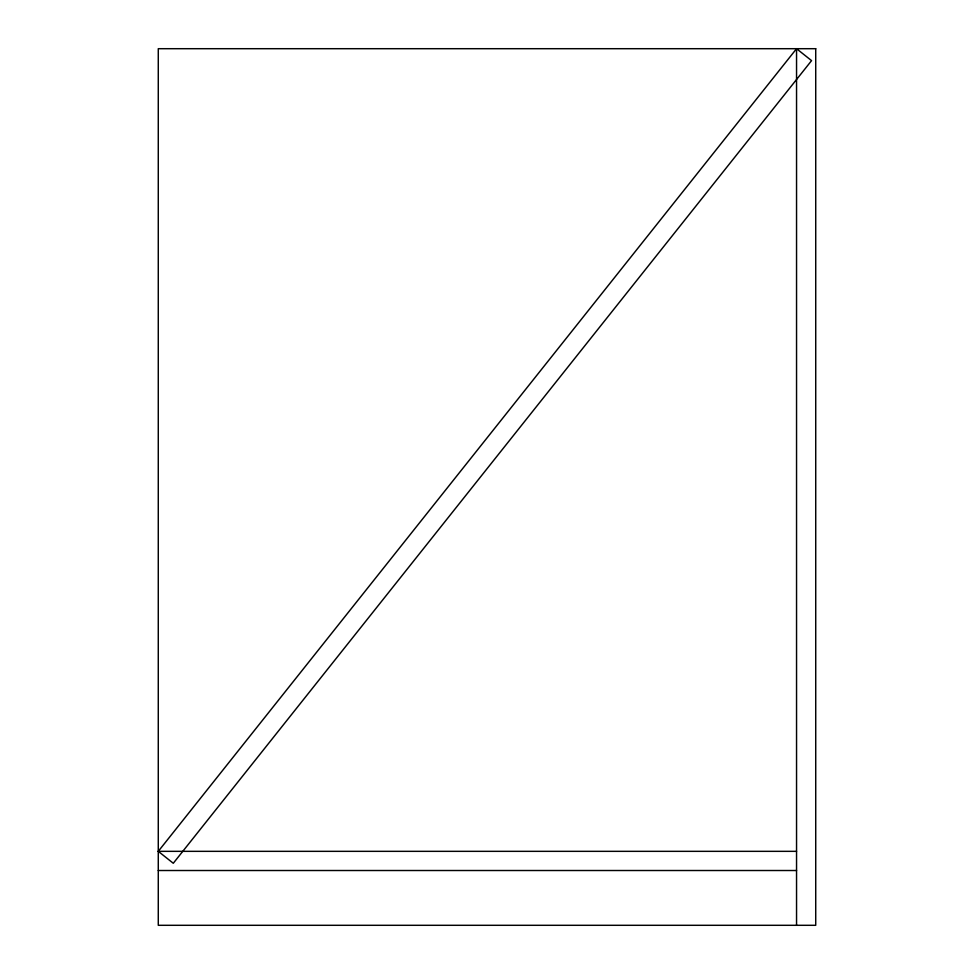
<?xml version="1.0" encoding="UTF-8"?>
<svg xmlns="http://www.w3.org/2000/svg" width="974" height="974" viewBox="0 0 974 974"><rect width="100%" height="100%" fill="white"/><g stroke="black" fill="none" stroke-linecap="round" stroke-linejoin="round"><path stroke-width="1.46" d="M158.275 851.337L796.549 48.7L811.561 60.631L173.287 863.268L158.275 851.337L796.549 851.337M158.275 870.513L796.549 870.513M796.549 48.7L796.549 925.3M815.725 48.7L158.275 48.7L158.275 925.3L815.725 925.3L815.725 48.7"/></g></svg>
